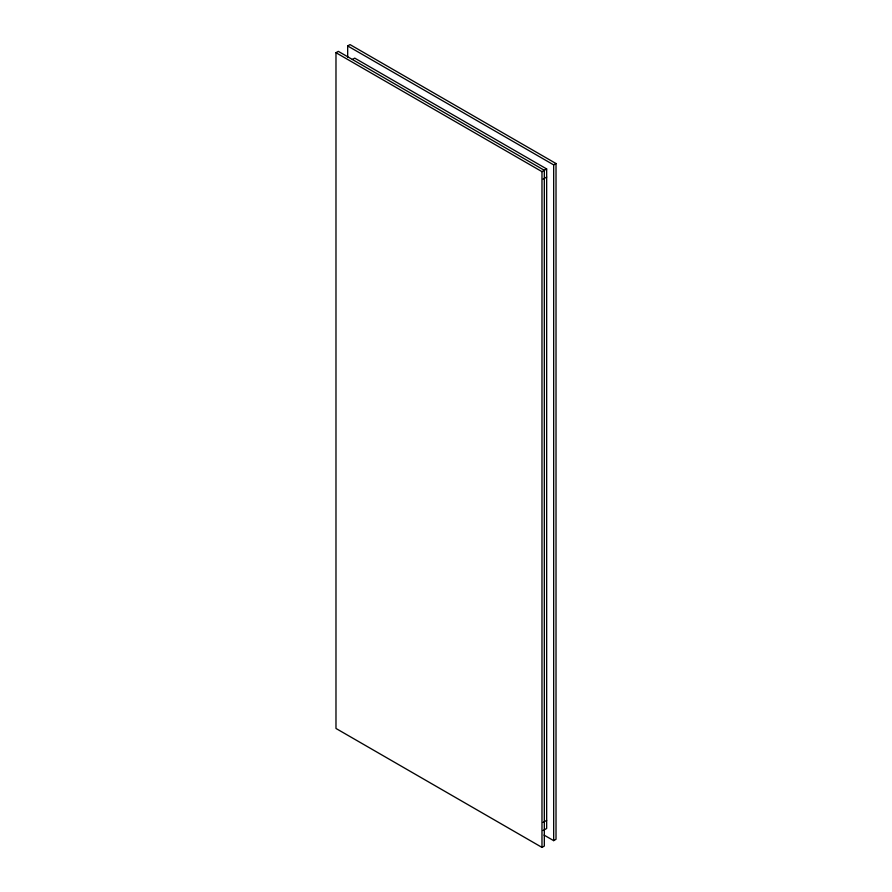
<?xml version="1.0" encoding="UTF-8"?>
<svg xmlns="http://www.w3.org/2000/svg" width="892" height="892" viewBox="0 0 892 892"><rect width="100%" height="100%" fill="white"/><g stroke="black" fill="none" stroke-linecap="round" stroke-linejoin="round"><path stroke-width="1.34" d="M335.983 52.706L338.324 51.357L544.321 170.294L544.321 846.051L541.979 847.4L335.983 728.463L335.983 52.706L541.979 171.643L546.662 168.934L546.662 828.478L543.15 830.508M347.679 57.099L347.679 45.949L350.021 44.6L556.017 163.537L556.017 839.294L553.676 840.643L544.042 835.079M352.362 59.463L354.704 58.114L546.662 168.934M347.679 45.949L553.676 164.886L556.017 163.537M543.15 179.069L546.662 177.051M543.15 822.402L546.662 820.372M553.676 164.886L553.676 840.643M541.979 171.643L541.979 847.4"/></g></svg>
